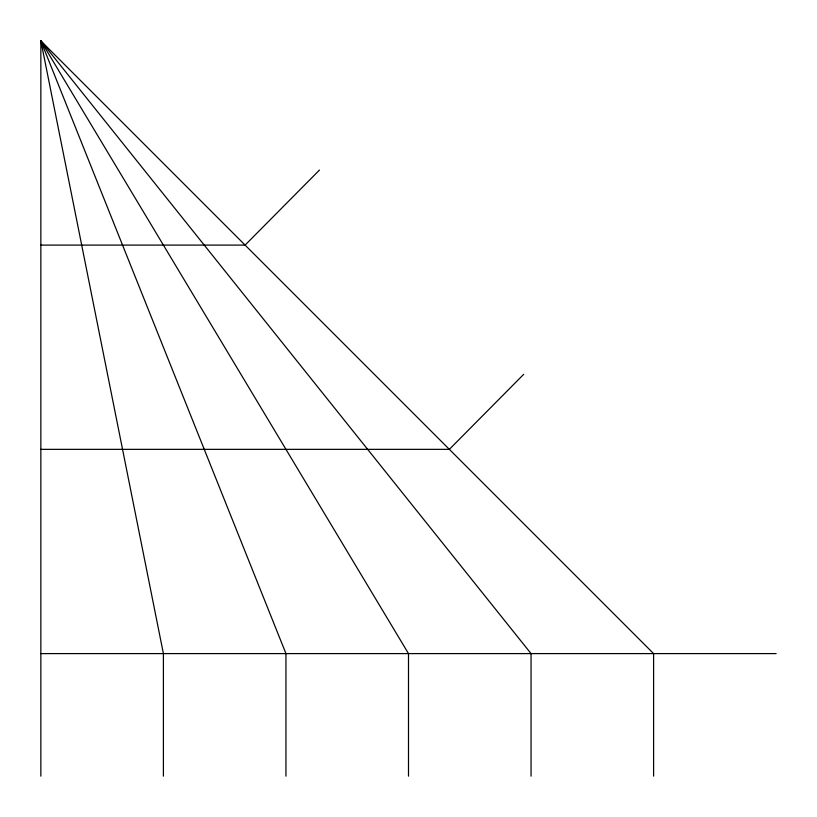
<?xml version="1.0" encoding="UTF-8"?>
<svg xmlns="http://www.w3.org/2000/svg" width="817" height="817" viewBox="0 0 817 817"><rect width="100%" height="100%" fill="white"/><g stroke="black" fill="none" stroke-linecap="round" stroke-linejoin="round"><path stroke-width="1.23" d="M319.467 170.059L245.1 245.1L40.85 245.1M523.717 374.309L449.35 449.35L40.85 449.35M40.85 653.6L776.15 653.6M653.6 776.15L653.6 653.6L40.85 40.85L40.85 776.15M531.05 776.15L531.05 653.6L40.85 40.85L163.4 653.6L163.4 776.15M408.5 776.15L408.5 653.6L40.85 40.85L285.95 653.6L285.95 776.15"/></g></svg>
